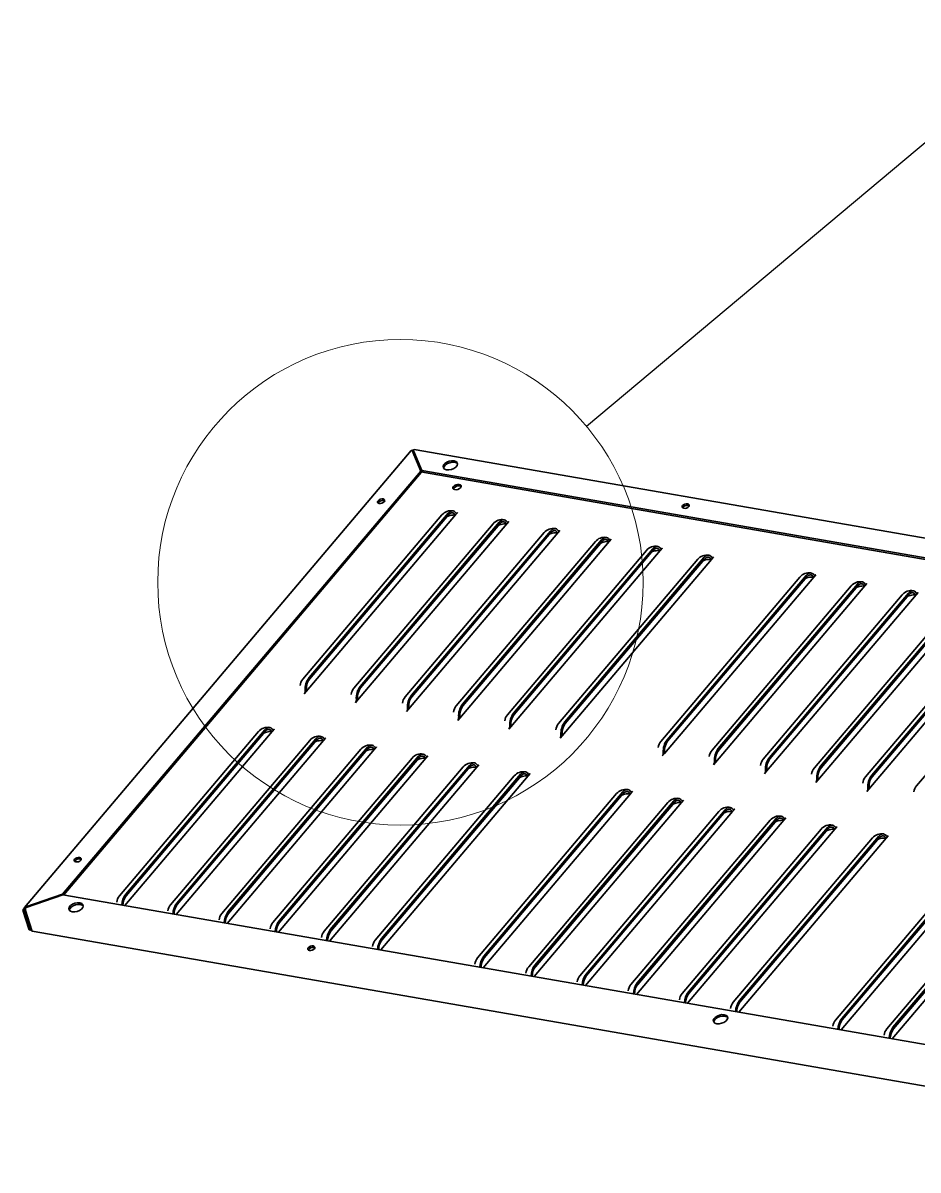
# Model space of a CAD drawing. Header units: millimetres. Extents: x 0 to 2952, y 0 to 2087.
# Drawn here: x 1648.1 to 2009.3, y 494.9 to 957.6 of the extents above; entities that cross this region are included whole.
import ezdxf

# ---------------------------------------------------------------- set-up
doc = ezdxf.new("R2010")
doc.units = ezdxf.units.MM
doc.header["$LTSCALE"] = 9.94
doc.styles.get("Standard").update_dxf_attribs({"font": 'SIMSUN.TTC'})
doc.dimstyles.new('SLDDIMSTYLE3', dxfattribs={"dimtxt": 0.18, "dimasz": 34.79, "dimexe": 0, "dimexo": 0.0625, "dimgap": 0, "dimtad": 0, "dimtih": 1, "dimtoh": 1, "dimdec": 0, "dimrnd": 1e-09, "dimzin": 0, "dimdsep": 46, "dimtxsty": 'Standard', "dimblk1": 'NONE', "dimblk2": 'NONE', "dimsah": 1, "dimcen": 0.09, "dimadec": 0, "dimazin": 0, "dimtfac": 34.79, "dimtdec": 0, "dimtofl": 0, "dimtmove": 0, "dimatfit": 3, "dimldrblk": 'NONE', "dimfxl": 0, "dimfrac": 2, "dimtolj": 1, "dimtzin": 0, "dimarcsym": 0})

# ---------------------------------------------------------------- blocks, each defined once
blk = doc.blocks.new('_None')

msp = doc.modelspace()

# ---------------------------------------------------------------- linework, layer by layer
at = {"color": 7, "linetype": 'Continuous', "lineweight": 35}
for p, q in [((1804.783, 785.168), (1648.665, 600.792)), ((1805.242, 785.324), (1805.095, 785.151)), ((1805.129, 785.146), (1808.629, 776.868)), ((1805.242, 785.324), (1805.616, 785.259)), ((1805.704, 784.974), (1805.386, 784.6)), ((1809.101, 777.031), (1805.601, 785.309)), ((1805.601, 785.309), (1805.794, 784.681)), ((1809.294, 776.402), (1805.794, 784.681)), ((2361.172, 689.183), (1805.97, 785.489)), ((1807.42, 779.727), (1806.18, 783.767)), ((1664.087, 606.163), (1808.629, 776.868)), ((1664.538, 605.84), (1808.822, 776.24)), ((1808.629, 776.868), (1808.822, 776.24)), ((1809.101, 777.031), (2345.972, 683.905)), ((1809.294, 776.402), (1809.101, 777.031)), ((1809.294, 776.402), (2345.825, 683.336)), ((1817.152, 759.16), (1761.027, 692.877)), ((1762.428, 687.959), (1822.692, 759.131)), ((1763.534, 693.544), (1819.658, 759.827)), ((1763.726, 692.916), (1819.851, 759.199)), ((1822.692, 759.131), (1823.509, 760.095)), ((1837.791, 755.58), (1781.667, 689.297)), ((1783.067, 684.379), (1843.332, 755.551)), ((1784.173, 689.964), (1840.298, 756.247)), ((1784.366, 689.336), (1840.491, 755.619)), ((1843.332, 755.551), (1844.148, 756.515)), ((1858.431, 752), (1802.306, 685.717)), ((1803.707, 680.798), (1863.971, 751.971)), ((1804.813, 686.383), (1860.937, 752.667)), ((1805.006, 685.755), (1861.13, 752.039)), ((1863.971, 751.971), (1864.788, 752.935)), ((1879.071, 748.42), (1822.946, 682.137)), ((1824.347, 677.218), (1884.611, 748.391)), ((1825.452, 682.803), (1881.577, 749.087)), ((1825.645, 682.175), (1881.77, 748.458)), ((1846.092, 679.223), (1902.216, 745.506)), ((1884.611, 748.391), (1885.427, 749.355)), ((1905.25, 744.81), (1906.067, 745.775)), ((1899.71, 744.84), (1843.586, 678.556)), ((1844.986, 673.638), (1905.25, 744.81)), ((1846.285, 678.595), (1902.409, 744.878)), ((1920.35, 741.259), (1864.225, 674.976)), ((1865.626, 670.058), (1925.89, 741.23)), ((1866.732, 675.643), (1922.856, 741.926)), ((1866.924, 675.015), (1923.049, 741.298)), ((1925.89, 741.23), (1926.706, 742.194)), ((1961.629, 734.099), (1905.504, 667.816)), ((1906.905, 662.898), (1967.169, 734.07)), ((1908.011, 668.483), (1964.135, 734.766)), ((1908.203, 667.855), (1964.328, 734.138)), ((1928.65, 664.903), (1984.775, 731.186)), ((1967.169, 734.07), (1967.985, 735.034)), ((1987.809, 730.49), (1988.625, 731.454)), ((1982.268, 730.519), (1926.144, 664.236)), ((1927.544, 659.318), (1987.809, 730.49)), ((1928.843, 664.274), (1984.968, 730.558)), ((2002.908, 726.939), (1946.783, 660.656)), ((1948.184, 655.737), (2008.448, 726.91)), ((1949.29, 661.322), (2005.414, 727.606)), ((1949.483, 660.694), (2005.607, 726.977)), ((2008.448, 726.91), (2009.265, 727.874)), ((2023.548, 723.359), (1967.423, 657.075)), ((1968.823, 652.157), (2029.088, 723.33)), ((1969.929, 657.742), (2026.054, 724.025)), ((1970.122, 657.114), (2026.247, 723.397)), ((2044.187, 719.779), (1988.063, 653.495)), ((1989.463, 648.577), (2049.727, 719.749)), ((1990.569, 654.162), (2046.693, 720.445)), ((1990.762, 653.534), (2046.886, 719.817)), ((2064.827, 716.198), (2008.702, 649.915)), ((1761.611, 686.995), (1762.428, 687.959)), ((1782.251, 683.415), (1783.067, 684.379)), ((1802.891, 679.834), (1803.707, 680.798)), ((1823.53, 676.254), (1824.347, 677.218)), ((1743.17, 671.787), (1687.045, 605.504)), ((1689.263, 601.552), (1748.71, 671.758)), ((1689.551, 606.17), (1745.676, 672.454)), ((1689.744, 605.542), (1745.869, 671.826)), ((1748.71, 671.758), (1749.526, 672.722)), ((1844.17, 672.674), (1844.986, 673.638)), ((1763.809, 668.207), (1707.685, 601.924)), ((1709.903, 597.971), (1769.349, 668.178)), ((1710.191, 602.59), (1766.315, 668.874)), ((1710.384, 601.962), (1766.508, 668.245)), ((1769.349, 668.178), (1770.166, 669.142)), ((1864.809, 669.094), (1865.626, 670.058)), ((1784.449, 664.627), (1728.324, 598.343)), ((1730.543, 594.391), (1789.989, 664.597)), ((1730.83, 599.01), (1786.955, 665.293)), ((1731.023, 598.382), (1787.148, 664.665)), ((1789.989, 664.597), (1790.805, 665.562)), ((1810.629, 661.017), (1811.445, 661.981)), ((1906.088, 661.934), (1906.905, 662.898)), ((1805.088, 661.046), (1748.964, 594.763)), ((1751.182, 590.811), (1810.629, 661.017)), ((1751.47, 595.43), (1807.595, 661.713)), ((1751.663, 594.802), (1807.787, 661.085)), ((1825.728, 657.466), (1769.603, 591.183)), ((1771.822, 587.231), (1831.268, 657.437)), ((1772.11, 591.85), (1828.234, 658.133)), ((1772.302, 591.222), (1828.427, 657.505)), ((1831.268, 657.437), (1832.084, 658.401)), ((1926.728, 658.353), (1927.544, 659.318)), ((1846.367, 653.886), (1790.243, 587.603)), ((1792.461, 583.651), (1851.908, 653.857)), ((1792.749, 588.27), (1848.874, 654.553)), ((1792.942, 587.642), (1849.067, 653.925)), ((1851.908, 653.857), (1852.724, 654.821)), ((1947.368, 654.773), (1948.184, 655.737)), ((1968.007, 651.193), (1968.823, 652.157)), ((1988.647, 647.613), (1989.463, 648.577)), ((1887.646, 646.726), (1831.522, 580.443)), ((1833.74, 576.49), (1893.187, 646.697)), ((1834.028, 581.109), (1890.153, 647.393)), ((1834.221, 580.481), (1890.346, 646.765)), ((1854.668, 577.529), (1910.792, 643.812)), ((1893.187, 646.697), (1894.003, 647.661)), ((1913.826, 643.117), (1914.643, 644.081)), ((1908.286, 643.146), (1852.162, 576.862)), ((1854.38, 572.91), (1913.826, 643.117)), ((1854.861, 576.901), (1910.985, 643.184)), ((1928.926, 639.566), (1872.801, 573.282)), ((1875.02, 569.33), (1934.466, 639.536)), ((1875.307, 573.949), (1931.432, 640.232)), ((1875.5, 573.321), (1931.625, 639.604)), ((1934.466, 639.536), (1935.282, 640.501)), ((1949.565, 635.985), (1893.441, 569.702)), ((1895.659, 565.75), (1955.105, 635.956)), ((1895.947, 570.369), (1952.072, 636.652)), ((1896.14, 569.741), (1952.264, 636.024)), ((1955.105, 635.956), (1955.922, 636.92)), ((1970.205, 632.405), (1914.08, 566.122)), ((1916.299, 562.17), (1975.745, 632.376)), ((1916.587, 566.789), (1972.711, 633.072)), ((1916.779, 566.161), (1972.904, 632.444)), ((1937.226, 563.209), (1993.351, 629.492)), ((1975.745, 632.376), (1976.561, 633.34)), ((1996.385, 628.796), (1997.201, 629.76)), ((1990.844, 628.825), (1934.72, 562.542)), ((1936.938, 558.59), (1996.385, 628.796)), ((1937.419, 562.581), (1993.543, 628.864)), ((2032.123, 621.665), (1975.999, 555.382)), ((1978.217, 551.429), (2037.664, 621.636)), ((1978.505, 556.048), (2034.63, 622.332)), ((1978.698, 555.42), (2034.823, 621.703)), ((2052.763, 618.085), (1996.638, 551.801)), ((1998.857, 547.849), (2058.303, 618.055)), ((1999.145, 552.468), (2055.269, 618.751)), ((1999.338, 551.84), (2055.462, 618.123)), ((1664.087, 606.163), (1649.259, 601.064)), ((1649.371, 600.8), (1664.198, 605.899)), ((1664.17, 605.89), (1664.087, 606.163)), ((2201.069, 512.773), (1664.198, 605.899)), ((1648.093, 599.731), (1648.61, 600.341)), ((1648.093, 599.731), (1648.754, 599.616)), ((1650.552, 591.723), (1648.093, 599.731)), ((1648.61, 600.341), (1649.27, 600.226)), ((1648.754, 599.616), (1649.12, 600.049)), ((1651.212, 591.608), (1648.754, 599.616)), ((1649.167, 599.545), (1651.625, 591.537)), ((1650.552, 591.723), (1651.212, 591.608)), ((1651.499, 591.947), (1651.212, 591.608)), ((1651.758, 591.222), (2207.225, 494.871))]:
    msp.add_line(p, q, dxfattribs=at)
at = {"color": 7, "linetype": 'Continuous', "lineweight": 35, "flags": 128}
for points in [[(1819.009, 777.385), (1819.948, 777.347), (1820.959, 777.532), (1821.919, 777.917), (1822.713, 778.456), (1823.244, 779.084), (1823.45, 779.725), (1823.304, 780.302), (1822.825, 780.745), (1822.07, 781.001), (1821.131, 781.039), (1820.12, 780.854), (1819.16, 780.469), (1818.366, 779.93), (1817.835, 779.302), (1817.629, 778.661), (1817.775, 778.084), (1818.254, 777.641), (1819.009, 777.385)], [(1817.821, 778.015), (1817.822, 778.033), (1818.027, 778.674), (1818.559, 779.302), (1819.353, 779.841), (1820.313, 780.226), (1821.324, 780.411), (1822.263, 780.373)], [(1822.263, 780.373), (1823.018, 780.117), (1823.45, 779.743)], [(1824.132, 771.454), (1824.617, 771.278), (1824.892, 770.968), (1824.915, 770.572), (1824.684, 770.149), (1824.232, 769.765), (1823.629, 769.477), (1822.967, 769.33), (1822.346, 769.345), (1821.861, 769.521), (1821.586, 769.831), (1821.562, 770.228), (1821.794, 770.65), (1822.246, 771.035), (1822.849, 771.323), (1823.511, 771.47), (1824.132, 771.454)], [(1821.755, 769.601), (1821.987, 770.022), (1822.439, 770.407), (1823.041, 770.695), (1823.704, 770.842), (1824.325, 770.826), (1824.809, 770.65), (1824.915, 770.571)], [(1791.393, 764.899), (1791.194, 764.536), (1791.214, 764.197), (1791.45, 763.931), (1791.866, 763.78), (1792.398, 763.767), (1792.966, 763.893), (1793.482, 764.139), (1793.87, 764.469), (1794.068, 764.831), (1794.048, 765.171), (1793.812, 765.437), (1793.396, 765.588), (1792.864, 765.601), (1792.297, 765.475), (1791.78, 765.228), (1791.393, 764.899)], [(1791.403, 763.963), (1791.586, 764.271), (1791.973, 764.6), (1792.489, 764.847), (1793.057, 764.973), (1793.589, 764.96), (1794.005, 764.809), (1794.052, 764.776)], [(1914.243, 762.939), (1914.045, 762.577), (1914.065, 762.237), (1914.301, 761.971), (1914.716, 761.82), (1915.248, 761.807), (1915.816, 761.933), (1916.333, 762.18), (1916.72, 762.509), (1916.918, 762.872), (1916.898, 763.212), (1916.662, 763.477), (1916.247, 763.628), (1915.715, 763.642), (1915.147, 763.515), (1914.63, 763.269), (1914.243, 762.939)], [(1822.738, 760.042), (1822.423, 760.391), (1822.07, 760.639), (1821.688, 760.778), (1821.284, 760.805), (1820.87, 760.721), (1820.454, 760.526), (1820.047, 760.226), (1819.658, 759.827)], [(1822.418, 759.378), (1822.155, 759.669), (1821.861, 759.875), (1821.542, 759.991), (1821.206, 760.014), (1820.861, 759.944), (1820.515, 759.781), (1820.175, 759.531), (1819.851, 759.199)], [(1823.509, 760.095), (1823.411, 759.996), (1823.309, 759.92), (1823.206, 759.872), (1823.102, 759.851), (1823.001, 759.858), (1822.905, 759.892), (1822.817, 759.954), (1822.738, 760.042)], [(1916.44, 763), (1916.855, 762.849), (1916.902, 762.817)], [(1843.378, 756.461), (1843.063, 756.811), (1842.71, 757.058), (1842.327, 757.198), (1841.924, 757.225), (1841.51, 757.141), (1841.094, 756.946), (1840.687, 756.646), (1840.298, 756.247)], [(1843.057, 755.798), (1842.795, 756.089), (1842.501, 756.295), (1842.182, 756.411), (1841.846, 756.434), (1841.5, 756.364), (1841.154, 756.201), (1840.815, 755.951), (1840.491, 755.619)], [(1844.148, 756.515), (1844.051, 756.415), (1843.949, 756.34), (1843.845, 756.292), (1843.742, 756.27), (1843.641, 756.277), (1843.545, 756.312), (1843.457, 756.374), (1843.378, 756.461)], [(1864.018, 752.881), (1863.703, 753.231), (1863.35, 753.478), (1862.967, 753.617), (1862.564, 753.645), (1862.149, 753.56), (1861.734, 753.366), (1861.326, 753.065), (1860.937, 752.667)], [(1863.697, 752.217), (1863.435, 752.509), (1863.14, 752.715), (1862.821, 752.831), (1862.485, 752.854), (1862.14, 752.783), (1861.794, 752.621), (1861.454, 752.371), (1861.13, 752.039)], [(1864.788, 752.935), (1864.69, 752.835), (1864.589, 752.76), (1864.485, 752.711), (1864.381, 752.69), (1864.28, 752.697), (1864.185, 752.732), (1864.096, 752.794), (1864.018, 752.881)], [(1884.657, 749.301), (1884.342, 749.651), (1883.989, 749.898), (1883.606, 750.037), (1883.203, 750.065), (1882.789, 749.98), (1882.373, 749.786), (1881.966, 749.485), (1881.577, 749.087)], [(1884.337, 748.637), (1884.074, 748.929), (1883.78, 749.135), (1883.461, 749.251), (1883.125, 749.274), (1882.78, 749.203), (1882.433, 749.041), (1882.094, 748.791), (1881.77, 748.458)], [(1885.427, 749.355), (1885.33, 749.255), (1885.228, 749.18), (1885.124, 749.131), (1885.021, 749.11), (1884.92, 749.117), (1884.824, 749.152), (1884.736, 749.214), (1884.657, 749.301)], [(1905.297, 745.721), (1904.982, 746.071), (1904.629, 746.318), (1904.246, 746.457), (1903.843, 746.485), (1903.428, 746.4), (1903.013, 746.205), (1902.606, 745.905), (1902.216, 745.506)], [(1904.976, 745.057), (1904.714, 745.349), (1904.419, 745.555), (1904.101, 745.671), (1903.765, 745.694), (1903.419, 745.623), (1903.073, 745.461), (1902.733, 745.211), (1902.409, 744.878)], [(1906.067, 745.775), (1905.97, 745.675), (1905.868, 745.6), (1905.764, 745.551), (1905.66, 745.53), (1905.559, 745.537), (1905.464, 745.572), (1905.375, 745.634), (1905.297, 745.721)], [(1925.936, 742.141), (1925.621, 742.491), (1925.268, 742.738), (1924.886, 742.877), (1924.482, 742.905), (1924.068, 742.82), (1923.652, 742.625), (1923.245, 742.325), (1922.856, 741.926)], [(1925.616, 741.477), (1925.353, 741.768), (1925.059, 741.974), (1924.74, 742.09), (1924.404, 742.113), (1924.059, 742.043), (1923.712, 741.881), (1923.373, 741.63), (1923.049, 741.298)], [(1926.706, 742.194), (1926.609, 742.095), (1926.507, 742.02), (1926.403, 741.971), (1926.3, 741.95), (1926.199, 741.957), (1926.103, 741.992), (1926.015, 742.053), (1925.936, 742.141)], [(1967.215, 734.98), (1966.9, 735.33), (1966.547, 735.578), (1966.165, 735.717), (1965.761, 735.744), (1965.347, 735.66), (1964.931, 735.465), (1964.524, 735.165), (1964.135, 734.766)], [(1966.895, 734.317), (1966.632, 734.608), (1966.338, 734.814), (1966.019, 734.93), (1965.683, 734.953), (1965.338, 734.883), (1964.991, 734.72), (1964.652, 734.47), (1964.328, 734.138)], [(1967.985, 735.034), (1967.888, 734.934), (1967.786, 734.859), (1967.683, 734.811), (1967.579, 734.79), (1967.478, 734.796), (1967.382, 734.831), (1967.294, 734.893), (1967.215, 734.98)], [(1987.855, 731.4), (1987.54, 731.75), (1987.187, 731.997), (1986.804, 732.137), (1986.401, 732.164), (1985.987, 732.08), (1985.571, 731.885), (1985.164, 731.585), (1984.775, 731.186)], [(1987.534, 730.736), (1987.272, 731.028), (1986.978, 731.234), (1986.659, 731.35), (1986.323, 731.373), (1985.977, 731.302), (1985.631, 731.14), (1985.292, 730.89), (1984.968, 730.558)], [(1988.625, 731.454), (1988.528, 731.354), (1988.426, 731.279), (1988.322, 731.231), (1988.218, 731.209), (1988.118, 731.216), (1988.022, 731.251), (1987.934, 731.313), (1987.855, 731.4)], [(2008.495, 727.82), (2008.18, 728.17), (2007.827, 728.417), (2007.444, 728.556), (2007.041, 728.584), (2006.626, 728.499), (2006.211, 728.305), (2005.803, 728.004), (2005.414, 727.606)], [(2008.174, 727.156), (2007.911, 727.448), (2007.617, 727.654), (2007.298, 727.77), (2006.962, 727.793), (2006.617, 727.722), (2006.271, 727.56), (2005.931, 727.31), (2005.607, 726.977)], [(2009.265, 727.874), (2009.167, 727.774), (2009.066, 727.699), (2008.962, 727.65), (2008.858, 727.629), (2008.757, 727.636), (2008.662, 727.671), (2008.573, 727.733), (2008.495, 727.82)], [(1748.756, 672.668), (1748.441, 673.018), (1748.088, 673.265), (1747.705, 673.404), (1747.302, 673.432), (1746.888, 673.347), (1746.472, 673.153), (1746.065, 672.852), (1745.676, 672.454)], [(1748.436, 672.004), (1748.173, 672.296), (1747.879, 672.502), (1747.56, 672.618), (1747.224, 672.641), (1746.879, 672.57), (1746.532, 672.408), (1746.193, 672.158), (1745.869, 671.826)], [(1749.526, 672.722), (1749.429, 672.622), (1749.327, 672.547), (1749.223, 672.498), (1749.12, 672.477), (1749.019, 672.484), (1748.923, 672.519), (1748.835, 672.581), (1748.756, 672.668)], [(1769.396, 669.088), (1769.081, 669.438), (1768.728, 669.685), (1768.345, 669.824), (1767.942, 669.852), (1767.527, 669.767), (1767.112, 669.573), (1766.704, 669.272), (1766.315, 668.874)], [(1769.075, 668.424), (1768.813, 668.716), (1768.518, 668.922), (1768.2, 669.038), (1767.863, 669.061), (1767.518, 668.99), (1767.172, 668.828), (1766.832, 668.578), (1766.508, 668.245)], [(1770.166, 669.142), (1770.068, 669.042), (1769.967, 668.967), (1769.863, 668.918), (1769.759, 668.897), (1769.658, 668.904), (1769.563, 668.939), (1769.474, 669.001), (1769.396, 669.088)], [(1790.035, 665.508), (1789.72, 665.858), (1789.367, 666.105), (1788.985, 666.244), (1788.581, 666.272), (1788.167, 666.187), (1787.751, 665.992), (1787.344, 665.692), (1786.955, 665.293)], [(1789.715, 664.844), (1789.452, 665.136), (1789.158, 665.342), (1788.839, 665.458), (1788.503, 665.481), (1788.158, 665.41), (1787.811, 665.248), (1787.472, 664.998), (1787.148, 664.665)], [(1790.805, 665.562), (1790.708, 665.462), (1790.606, 665.387), (1790.502, 665.338), (1790.399, 665.317), (1790.298, 665.324), (1790.202, 665.359), (1790.114, 665.421), (1790.035, 665.508)], [(1810.675, 661.928), (1810.36, 662.278), (1810.007, 662.525), (1809.624, 662.664), (1809.221, 662.692), (1808.806, 662.607), (1808.391, 662.412), (1807.984, 662.112), (1807.595, 661.713)], [(1810.354, 661.264), (1810.092, 661.555), (1809.798, 661.761), (1809.479, 661.877), (1809.143, 661.9), (1808.797, 661.83), (1808.451, 661.668), (1808.112, 661.417), (1807.787, 661.085)], [(1811.445, 661.981), (1811.348, 661.882), (1811.246, 661.807), (1811.142, 661.758), (1811.038, 661.737), (1810.937, 661.744), (1810.842, 661.779), (1810.754, 661.84), (1810.675, 661.928)], [(1831.314, 658.348), (1830.999, 658.697), (1830.646, 658.945), (1830.264, 659.084), (1829.86, 659.111), (1829.446, 659.027), (1829.03, 658.832), (1828.623, 658.532), (1828.234, 658.133)], [(1830.994, 657.684), (1830.731, 657.975), (1830.437, 658.181), (1830.118, 658.297), (1829.782, 658.32), (1829.437, 658.25), (1829.09, 658.088), (1828.751, 657.837), (1828.427, 657.505)], [(1832.084, 658.401), (1831.987, 658.302), (1831.885, 658.227), (1831.781, 658.178), (1831.678, 658.157), (1831.577, 658.164), (1831.481, 658.198), (1831.393, 658.26), (1831.314, 658.348)], [(1851.954, 654.767), (1851.639, 655.117), (1851.286, 655.365), (1850.903, 655.504), (1850.5, 655.531), (1850.086, 655.447), (1849.67, 655.252), (1849.263, 654.952), (1848.874, 654.553)], [(1851.633, 654.104), (1851.371, 654.395), (1851.077, 654.601), (1850.758, 654.717), (1850.422, 654.74), (1850.076, 654.67), (1849.73, 654.507), (1849.391, 654.257), (1849.067, 653.925)], [(1852.724, 654.821), (1852.627, 654.721), (1852.525, 654.646), (1852.421, 654.598), (1852.317, 654.577), (1852.217, 654.583), (1852.121, 654.618), (1852.033, 654.68), (1851.954, 654.767)], [(1893.233, 647.607), (1892.918, 647.957), (1892.565, 648.204), (1892.182, 648.343), (1891.779, 648.371), (1891.365, 648.286), (1890.949, 648.092), (1890.542, 647.791), (1890.153, 647.393)], [(1892.913, 646.943), (1892.65, 647.235), (1892.356, 647.441), (1892.037, 647.557), (1891.701, 647.58), (1891.356, 647.509), (1891.009, 647.347), (1890.67, 647.097), (1890.346, 646.765)], [(1894.003, 647.661), (1893.906, 647.561), (1893.804, 647.486), (1893.7, 647.437), (1893.597, 647.416), (1893.496, 647.423), (1893.4, 647.458), (1893.312, 647.52), (1893.233, 647.607)], [(1913.873, 644.027), (1913.558, 644.377), (1913.205, 644.624), (1912.822, 644.763), (1912.419, 644.791), (1912.004, 644.706), (1911.589, 644.512), (1911.181, 644.211), (1910.792, 643.812)], [(1913.552, 643.363), (1913.29, 643.655), (1912.995, 643.861), (1912.677, 643.977), (1912.34, 644), (1911.995, 643.929), (1911.649, 643.767), (1911.309, 643.517), (1910.985, 643.184)], [(1914.643, 644.081), (1914.545, 643.981), (1914.444, 643.906), (1914.34, 643.857), (1914.236, 643.836), (1914.135, 643.843), (1914.04, 643.878), (1913.951, 643.94), (1913.873, 644.027)], [(1934.512, 640.447), (1934.197, 640.797), (1933.844, 641.044), (1933.462, 641.183), (1933.058, 641.211), (1932.644, 641.126), (1932.228, 640.931), (1931.821, 640.631), (1931.432, 640.232)], [(1934.192, 639.783), (1933.929, 640.074), (1933.635, 640.281), (1933.316, 640.396), (1932.98, 640.419), (1932.635, 640.349), (1932.288, 640.187), (1931.949, 639.937), (1931.625, 639.604)], [(1935.282, 640.501), (1935.185, 640.401), (1935.083, 640.326), (1934.979, 640.277), (1934.876, 640.256), (1934.775, 640.263), (1934.679, 640.298), (1934.591, 640.359), (1934.512, 640.447)], [(1955.152, 636.867), (1954.837, 637.216), (1954.484, 637.464), (1954.101, 637.603), (1953.698, 637.63), (1953.283, 637.546), (1952.868, 637.351), (1952.461, 637.051), (1952.072, 636.652)], [(1954.831, 636.203), (1954.569, 636.494), (1954.275, 636.7), (1953.956, 636.816), (1953.62, 636.839), (1953.274, 636.769), (1952.928, 636.607), (1952.589, 636.356), (1952.264, 636.024)], [(1955.922, 636.92), (1955.825, 636.821), (1955.723, 636.746), (1955.619, 636.697), (1955.515, 636.676), (1955.414, 636.683), (1955.319, 636.717), (1955.231, 636.779), (1955.152, 636.867)], [(1975.791, 633.287), (1975.476, 633.636), (1975.123, 633.884), (1974.741, 634.023), (1974.337, 634.05), (1973.923, 633.966), (1973.507, 633.771), (1973.1, 633.471), (1972.711, 633.072)], [(1975.471, 632.623), (1975.208, 632.914), (1974.914, 633.12), (1974.595, 633.236), (1974.259, 633.259), (1973.914, 633.189), (1973.567, 633.026), (1973.228, 632.776), (1972.904, 632.444)], [(1976.561, 633.34), (1976.464, 633.241), (1976.362, 633.165), (1976.258, 633.117), (1976.155, 633.096), (1976.054, 633.103), (1975.958, 633.137), (1975.87, 633.199), (1975.791, 633.287)], [(1996.431, 629.706), (1996.116, 630.056), (1995.763, 630.303), (1995.38, 630.443), (1994.977, 630.47), (1994.563, 630.386), (1994.147, 630.191), (1993.74, 629.891), (1993.351, 629.492)], [(1996.11, 629.043), (1995.848, 629.334), (1995.554, 629.54), (1995.235, 629.656), (1994.899, 629.679), (1994.553, 629.609), (1994.207, 629.446), (1993.868, 629.196), (1993.543, 628.864)], [(1997.201, 629.76), (1997.104, 629.66), (1997.002, 629.585), (1996.898, 629.537), (1996.794, 629.515), (1996.694, 629.522), (1996.598, 629.557), (1996.51, 629.619), (1996.431, 629.706)], [(1671.416, 619.851), (1671.615, 620.213), (1671.594, 620.553), (1671.359, 620.819), (1670.943, 620.97), (1670.411, 620.983), (1669.843, 620.857), (1669.326, 620.61), (1668.939, 620.281), (1668.741, 619.918), (1668.761, 619.579), (1668.997, 619.313), (1669.412, 619.162), (1669.944, 619.149), (1670.512, 619.275), (1671.029, 619.522), (1671.416, 619.851)], [(1668.95, 619.345), (1669.132, 619.653), (1669.519, 619.982), (1670.036, 620.229), (1670.604, 620.355), (1671.136, 620.342), (1671.551, 620.191), (1671.598, 620.158)], [(1667.983, 599.023), (1668.922, 598.985), (1669.933, 599.17), (1670.893, 599.555), (1671.687, 600.094), (1672.218, 600.722), (1672.424, 601.363), (1672.278, 601.94), (1671.799, 602.383), (1671.044, 602.639), (1670.105, 602.677), (1669.094, 602.492), (1668.134, 602.107), (1667.34, 601.568), (1666.809, 600.94), (1666.603, 600.299), (1666.749, 599.722), (1667.228, 599.279), (1667.983, 599.023)], [(1666.795, 599.653), (1666.796, 599.671), (1667.001, 600.312), (1667.533, 600.94), (1668.327, 601.479), (1669.287, 601.864), (1670.298, 602.048), (1671.237, 602.011)], [(1671.237, 602.011), (1671.992, 601.755), (1672.424, 601.381)], [(1765.694, 584.147), (1765.892, 584.51), (1765.872, 584.849), (1765.636, 585.115), (1765.221, 585.266), (1764.689, 585.279), (1764.121, 585.153), (1763.604, 584.907), (1763.217, 584.577), (1763.018, 584.215), (1763.039, 583.875), (1763.274, 583.609), (1763.69, 583.458), (1764.222, 583.445), (1764.79, 583.571), (1765.307, 583.818), (1765.694, 584.147)], [(1765.414, 584.638), (1765.829, 584.487), (1765.876, 584.455)], [(1928.041, 553.913), (1928.981, 553.875), (1929.991, 554.06), (1930.952, 554.445), (1931.745, 554.984), (1932.277, 555.612), (1932.482, 556.253), (1932.337, 556.83), (1931.857, 557.273), (1931.103, 557.529), (1930.163, 557.567), (1929.153, 557.382), (1928.192, 556.997), (1927.399, 556.458), (1926.867, 555.83), (1926.662, 555.189), (1926.807, 554.612), (1927.287, 554.169), (1928.041, 553.913)], [(1926.854, 554.543), (1926.855, 554.561), (1927.06, 555.202), (1927.591, 555.83), (1928.385, 556.369), (1929.345, 556.754), (1930.356, 556.939), (1931.295, 556.901)], [(1931.295, 556.901), (1932.05, 556.645), (1932.483, 556.271)]]:
    msp.add_lwpolyline(points, dxfattribs=at)
at = {"color": 7, "linetype": 'Continuous', "lineweight": 18}
msp.add_circle((1800.42, 731.971), 97.954, dxfattribs=at)
at = {"color": 7, "linetype": 'Continuous', "lineweight": 35}
for centre, radius, start, end in [((1820.815, 756.058), 4.8, 80.15935, 139.74412), ((1823.1, 759.86), 0.835, 215.28559, 240.7913), ((1916.052, 760.954), 2.083, 79.28206, 149.72404), ((1841.455, 752.478), 4.8, 80.15935, 139.74412), ((1843.739, 756.28), 0.835, 215.28559, 240.7913), ((1862.094, 748.898), 4.8, 80.15935, 139.74412), ((1864.379, 752.7), 0.835, 215.28559, 240.7913), ((1882.734, 745.318), 4.8, 80.15935, 139.74412), ((1885.019, 749.12), 0.835, 215.28559, 240.7913), ((1903.373, 741.738), 4.8, 80.15935, 139.74412), ((1905.658, 745.54), 0.835, 215.28559, 240.7913), ((1924.013, 738.158), 4.8, 80.15935, 139.74412), ((1926.298, 741.96), 0.835, 215.28559, 240.7913), ((1965.292, 730.997), 4.8, 80.15935, 139.74412), ((1967.577, 734.799), 0.835, 215.28559, 240.7913), ((1985.932, 727.417), 4.8, 80.15935, 139.74412), ((1988.216, 731.219), 0.835, 215.28559, 240.7913), ((2006.571, 723.837), 4.8, 80.15935, 139.74412), ((2008.856, 727.639), 0.835, 215.28559, 240.7913), ((1764.691, 689.775), 4.8, 139.74412, 173.11919), ((1769.759, 688.871), 7.784, 143.11019, 184.17501), ((1768.914, 689.022), 6.487, 143.11019, 184.17501), ((1790.399, 685.291), 7.784, 143.11019, 184.17501), ((1760.055, 688.163), 1.946, 323.11019, 4.17501), ((1759.049, 688.353), 3.401, 353.3486, 3.31827), ((1785.33, 686.195), 4.8, 139.74412, 173.11919), ((1789.554, 685.442), 6.487, 143.11019, 184.17501), ((1779.689, 684.773), 3.401, 353.3486, 3.31827), ((1805.97, 682.615), 4.8, 139.74412, 173.11919), ((1811.038, 681.711), 7.784, 143.11019, 184.17501), ((1810.194, 681.862), 6.487, 143.11019, 184.17501), ((1780.695, 684.583), 1.946, 323.11019, 4.17501), ((1801.334, 681.002), 1.946, 323.11019, 4.17501), ((1800.329, 681.192), 3.401, 353.3486, 3.31827), ((1826.609, 679.035), 4.8, 139.74412, 173.11919), ((1831.678, 678.131), 7.784, 143.11019, 184.17501), ((1830.833, 678.281), 6.487, 143.11019, 184.17501), ((1821.974, 677.422), 1.946, 323.11019, 4.17501), ((1820.968, 677.612), 3.401, 353.3486, 3.31827), ((1847.249, 675.455), 4.8, 139.74412, 173.11919), ((1852.318, 674.551), 7.784, 143.11019, 184.17501), ((1851.473, 674.701), 6.487, 143.11019, 184.17501), ((1872.957, 670.97), 7.784, 143.11019, 184.17501), ((1746.833, 668.685), 4.8, 80.15935, 139.74412), ((1749.118, 672.487), 0.835, 215.28559, 240.7913), ((1842.613, 673.842), 1.946, 323.11019, 4.17501), ((1841.608, 674.032), 3.401, 353.3486, 3.31827), ((1867.888, 671.874), 4.8, 139.74412, 173.11919), ((1872.112, 671.121), 6.487, 143.11019, 184.17501), ((1767.472, 665.105), 4.8, 80.15935, 139.74412), ((1769.757, 668.907), 0.835, 215.28559, 240.7913), ((1863.253, 670.262), 1.946, 323.11019, 4.17501), ((1862.247, 670.452), 3.401, 353.3486, 3.31827), ((1909.167, 664.714), 4.8, 139.74412, 173.11919), ((1914.236, 663.81), 7.784, 143.11019, 184.17501), ((1913.391, 663.961), 6.487, 143.11019, 184.17501), ((1788.112, 661.525), 4.8, 80.15935, 139.74412), ((1790.397, 665.327), 0.835, 215.28559, 240.7913), ((1808.751, 657.945), 4.8, 80.15935, 139.74412), ((1904.532, 663.102), 1.946, 323.11019, 4.17501), ((1903.526, 663.292), 3.401, 353.3486, 3.31827), ((1929.807, 661.134), 4.8, 139.74412, 173.11919), ((1934.876, 660.23), 7.784, 143.11019, 184.17501), ((1934.031, 660.381), 6.487, 143.11019, 184.17501), ((1811.036, 661.747), 0.835, 215.28559, 240.7913), ((1829.391, 654.365), 4.8, 80.15935, 139.74412), ((1831.676, 658.166), 0.835, 215.28559, 240.7913), ((1925.172, 659.522), 1.946, 323.11019, 4.17501), ((1924.166, 659.712), 3.401, 353.3486, 3.31827), ((1950.447, 657.554), 4.8, 139.74412, 173.11919), ((1955.515, 656.65), 7.784, 143.11019, 184.17501), ((1954.671, 656.8), 6.487, 143.11019, 184.17501), ((1976.155, 653.07), 7.784, 143.11019, 184.17501), ((1975.31, 653.22), 6.487, 143.11019, 184.17501), ((1850.031, 650.784), 4.8, 80.15935, 139.74412), ((1852.315, 654.586), 0.835, 215.28559, 240.7913), ((1945.811, 655.941), 1.946, 323.11019, 4.17501), ((1944.806, 656.131), 3.401, 353.3486, 3.31827), ((1971.086, 653.974), 4.8, 139.74412, 173.11919), ((1966.451, 652.361), 1.946, 323.11019, 4.17501), ((1965.445, 652.551), 3.401, 353.3486, 3.31827), ((1991.726, 650.394), 4.8, 139.74412, 173.11919), ((1996.795, 649.489), 7.784, 143.11019, 184.17501), ((1995.95, 649.64), 6.487, 143.11019, 184.17501), ((1891.31, 643.624), 4.8, 80.15935, 139.74412), ((1987.09, 648.781), 1.946, 323.11019, 4.17501), ((1986.085, 648.971), 3.401, 353.3486, 3.31827), ((2012.365, 646.813), 4.8, 139.74412, 173.11919), ((1893.594, 647.426), 0.835, 215.28559, 240.7913), ((1911.949, 640.044), 4.8, 80.15935, 139.74412), ((1914.234, 643.846), 0.835, 215.28559, 240.7913), ((1932.589, 636.464), 4.8, 80.15935, 139.74412), ((1934.874, 640.266), 0.835, 215.28559, 240.7913), ((1953.228, 632.884), 4.8, 80.15935, 139.74412), ((1955.513, 636.685), 0.835, 215.28559, 240.7913), ((1973.868, 629.303), 4.8, 80.15935, 139.74412), ((1976.153, 633.105), 0.835, 215.28559, 240.7913), ((1994.508, 625.723), 4.8, 80.15935, 139.74412), ((1996.792, 629.525), 0.835, 215.28559, 240.7913), ((1690.708, 602.402), 4.8, 139.74412, 173.11919), ((1695.695, 601.545), 7.69, 143.02664, 178.33109), ((1694.888, 601.675), 6.436, 143.05943, 179.84375), ((1711.348, 598.822), 4.8, 139.74412, 173.11919), ((1716.335, 597.965), 7.69, 143.02664, 178.33109), ((1715.527, 598.095), 6.436, 143.05943, 179.84375), ((1731.987, 595.242), 4.8, 139.74412, 173.11919), ((1736.974, 594.385), 7.69, 143.02664, 178.33109), ((1736.167, 594.514), 6.436, 143.05943, 179.84375), ((1752.627, 591.661), 4.8, 139.74412, 173.11919), ((1757.614, 590.805), 7.69, 143.02664, 178.33109), ((1756.807, 590.934), 6.436, 143.05943, 179.84375), ((1773.266, 588.081), 4.8, 139.74412, 173.11919), ((1778.253, 587.225), 7.69, 143.02664, 178.33109), ((1777.446, 587.354), 6.436, 143.05943, 179.84375), ((1798.893, 583.645), 7.69, 143.02664, 178.33109), ((1765.026, 582.592), 2.083, 79.28206, 149.72404), ((1793.906, 584.501), 4.8, 139.74412, 173.11919), ((1798.086, 583.774), 6.436, 143.05943, 179.84375), ((1835.185, 577.341), 4.8, 139.74412, 173.11919), ((1840.172, 576.484), 7.69, 143.02664, 178.33109), ((1839.365, 576.614), 6.436, 143.05943, 179.84375), ((1855.825, 573.761), 4.8, 139.74412, 173.11919), ((1860.812, 572.904), 7.69, 143.02664, 178.33109), ((1860.004, 573.033), 6.436, 143.05943, 179.84375), ((1881.451, 569.324), 7.69, 143.02664, 178.33109), ((1876.464, 570.181), 4.8, 139.74412, 173.11919), ((1880.644, 569.453), 6.436, 143.05943, 179.84375), ((1897.104, 566.6), 4.8, 139.74412, 173.11919), ((1902.091, 565.744), 7.69, 143.02664, 178.33109), ((1901.283, 565.873), 6.436, 143.05943, 179.84375), ((1917.743, 563.02), 4.8, 139.74412, 173.11919), ((1922.73, 562.164), 7.69, 143.02664, 178.33109), ((1921.923, 562.293), 6.436, 143.05943, 179.84375), ((1938.383, 559.44), 4.8, 139.74412, 173.11919), ((1943.37, 558.583), 7.69, 143.02664, 178.33109), ((1942.563, 558.713), 6.436, 143.05943, 179.84375), ((1979.662, 552.28), 4.8, 139.74412, 173.11919), ((1984.649, 551.423), 7.69, 143.02664, 178.33109), ((1983.842, 551.553), 6.436, 143.05943, 179.84375), ((2000.302, 548.7), 4.8, 139.74412, 173.11919), ((2005.289, 547.843), 7.69, 143.02664, 178.33109), ((2004.481, 547.972), 6.436, 143.05943, 179.84375)]:
    msp.add_arc(centre, radius, start, end, dxfattribs=at)
for points, knots in [([(1804.725, 785.094), (1804.726, 785.097), (1804.746, 785.156), (1804.885, 785.196), (1805.047, 785.163), (1805.129, 785.146)], [0, 0, 0, 0, 0.027145, 0.5135725, 1, 1, 1, 1]), ([(1805.601, 785.309), (1805.668, 785.371), (1805.796, 785.489), (1805.927, 785.483), (1805.989, 785.48)], [0, 0, 0, 0, 0.5240518, 1, 1, 1, 1]), ([(1819.293, 758.54), (1819.504, 758.628), (1820.05, 758.856), (1820.995, 759.063), (1821.953, 759.161), (1822.443, 759.107), (1822.652, 759.084)], [0, 0, 0, 0, 0.1877964, 0.4850634, 0.7803293, 1, 1, 1, 1]), ([(1839.933, 754.96), (1840.144, 755.048), (1840.689, 755.276), (1841.634, 755.482), (1842.593, 755.581), (1843.083, 755.527), (1843.292, 755.503)], [0, 0, 0, 0, 0.1877964, 0.4850634, 0.7803293, 1, 1, 1, 1]), ([(1860.572, 751.38), (1860.783, 751.468), (1861.329, 751.696), (1862.274, 751.902), (1863.232, 752.001), (1863.722, 751.947), (1863.931, 751.923)], [0, 0, 0, 0, 0.1877964, 0.4850634, 0.7803293, 1, 1, 1, 1]), ([(1881.212, 747.8), (1881.423, 747.888), (1881.968, 748.116), (1882.913, 748.322), (1883.872, 748.421), (1884.362, 748.366), (1884.571, 748.343)], [0, 0, 0, 0, 0.1877964, 0.4850634, 0.7803293, 1, 1, 1, 1]), ([(1901.851, 744.219), (1902.063, 744.308), (1902.608, 744.535), (1903.553, 744.742), (1904.511, 744.841), (1905.001, 744.786), (1905.21, 744.763)], [0, 0, 0, 0, 0.1877964, 0.4850634, 0.7803293, 1, 1, 1, 1]), ([(1922.491, 740.639), (1922.702, 740.727), (1923.247, 740.955), (1924.193, 741.162), (1925.151, 741.261), (1925.641, 741.206), (1925.85, 741.183)], [0, 0, 0, 0, 0.1877964, 0.4850634, 0.7803293, 1, 1, 1, 1]), ([(1963.77, 733.479), (1963.981, 733.567), (1964.526, 733.795), (1965.472, 734.002), (1966.43, 734.1), (1966.92, 734.046), (1967.129, 734.023)], [0, 0, 0, 0, 0.18779641, 0.48506336, 0.78032928, 1, 1, 1, 1]), ([(1984.41, 729.899), (1984.621, 729.987), (1985.166, 730.215), (1986.111, 730.421), (1987.07, 730.52), (1987.56, 730.466), (1987.768, 730.442)], [0, 0, 0, 0, 0.1877964, 0.4850634, 0.7803293, 1, 1, 1, 1]), ([(2005.049, 726.319), (2005.26, 726.407), (2005.806, 726.635), (2006.751, 726.841), (2007.709, 726.94), (2008.199, 726.885), (2008.408, 726.862)], [0, 0, 0, 0, 0.1877964, 0.4850634, 0.7803293, 1, 1, 1, 1]), ([(1745.311, 671.167), (1745.522, 671.255), (1746.067, 671.483), (1747.012, 671.689), (1747.971, 671.788), (1748.461, 671.734), (1748.67, 671.71)], [0, 0, 0, 0, 0.1877964, 0.4850634, 0.7803293, 1, 1, 1, 1]), ([(1765.95, 667.587), (1766.162, 667.675), (1766.707, 667.903), (1767.652, 668.109), (1768.61, 668.208), (1769.1, 668.153), (1769.309, 668.13)], [0, 0, 0, 0, 0.1877964, 0.4850634, 0.7803293, 1, 1, 1, 1]), ([(1786.59, 664.006), (1786.801, 664.095), (1787.346, 664.322), (1788.292, 664.529), (1789.25, 664.628), (1789.74, 664.573), (1789.949, 664.55)], [0, 0, 0, 0, 0.1877964, 0.4850634, 0.7803293, 1, 1, 1, 1]), ([(1807.23, 660.426), (1807.441, 660.514), (1807.986, 660.742), (1808.931, 660.949), (1809.889, 661.048), (1810.379, 660.993), (1810.588, 660.97)], [0, 0, 0, 0, 0.1877964, 0.4850634, 0.7803293, 1, 1, 1, 1]), ([(1827.869, 656.846), (1828.08, 656.934), (1828.625, 657.162), (1829.571, 657.369), (1830.529, 657.467), (1831.019, 657.413), (1831.228, 657.39)], [0, 0, 0, 0, 0.1877964, 0.4850634, 0.7803293, 1, 1, 1, 1]), ([(1848.509, 653.266), (1848.72, 653.354), (1849.265, 653.582), (1850.21, 653.789), (1851.169, 653.887), (1851.658, 653.833), (1851.867, 653.81)], [0, 0, 0, 0, 0.18779641, 0.48506336, 0.78032928, 1, 1, 1, 1]), ([(1889.788, 646.106), (1889.999, 646.194), (1890.544, 646.422), (1891.489, 646.628), (1892.448, 646.727), (1892.938, 646.672), (1893.147, 646.649)], [0, 0, 0, 0, 0.18779641, 0.48506336, 0.78032928, 1, 1, 1, 1]), ([(1910.427, 642.526), (1910.638, 642.614), (1911.184, 642.841), (1912.129, 643.048), (1913.087, 643.147), (1913.577, 643.092), (1913.786, 643.069)], [0, 0, 0, 0, 0.18779641, 0.48506336, 0.78032928, 1, 1, 1, 1]), ([(1931.067, 638.945), (1931.278, 639.034), (1931.823, 639.261), (1932.769, 639.468), (1933.727, 639.567), (1934.217, 639.512), (1934.426, 639.489)], [0, 0, 0, 0, 0.1877964, 0.4850634, 0.7803293, 1, 1, 1, 1]), ([(1951.707, 635.365), (1951.918, 635.453), (1952.463, 635.681), (1953.408, 635.888), (1954.366, 635.986), (1954.856, 635.932), (1955.065, 635.909)], [0, 0, 0, 0, 0.18779641, 0.48506336, 0.78032928, 1, 1, 1, 1]), ([(1972.346, 631.785), (1972.557, 631.873), (1973.102, 632.101), (1974.048, 632.308), (1975.006, 632.406), (1975.496, 632.352), (1975.705, 632.329)], [0, 0, 0, 0, 0.1877964, 0.4850634, 0.7803293, 1, 1, 1, 1]), ([(1992.986, 628.205), (1993.197, 628.293), (1993.742, 628.521), (1994.687, 628.727), (1995.646, 628.826), (1996.135, 628.772), (1996.344, 628.748)], [0, 0, 0, 0, 0.18779641, 0.48506336, 0.78032928, 1, 1, 1, 1]), ([(1649.259, 601.064), (1649.152, 601.069), (1649.05, 601.055), (1648.871, 600.991), (1648.795, 600.941), (1648.677, 600.81), (1648.635, 600.729), (1648.593, 600.547), (1648.592, 600.446), (1648.61, 600.341)], [0, 0, 0, 0, 0.25, 0.25, 0.5, 0.5, 0.75, 0.75, 1, 1, 1, 1]), ([(1649.167, 599.545), (1649.135, 599.638), (1649.115, 599.745), (1649.103, 599.971), (1649.109, 600.091), (1649.148, 600.323), (1649.18, 600.436), (1649.262, 600.639), (1649.314, 600.729), (1649.371, 600.8)], [0, 0, 0, 0, 0.25, 0.25, 0.5, 0.5, 0.75, 0.75, 1, 1, 1, 1]), ([(1651.377, 591.803), (1651.388, 591.789), (1651.448, 591.71), (1651.532, 591.657), (1651.601, 591.614)], [0, 0, 0, 0, 0.1797142, 1, 1, 1, 1]), ([(1651.758, 591.228), (1651.755, 591.227), (1651.713, 591.211), (1651.649, 591.306), (1651.633, 591.46), (1651.625, 591.537)], [0, 0, 0, 0, 0.0438819, 0.5219409, 1, 1, 1, 1])]:
    msp.add_open_spline(points, degree=3, knots=knots, dxfattribs=at)

# ---------------------------------------------------------------- leaders
at = {"color": 7, "linetype": 'Continuous', "lineweight": 18, "has_arrowhead": 0}
msp.add_leader([(2233.348, 1094.639), (1875.508, 794.873)], dimstyle='SLDDIMSTYLE3', dxfattribs=at)

doc.saveas('drawing.dxf')
